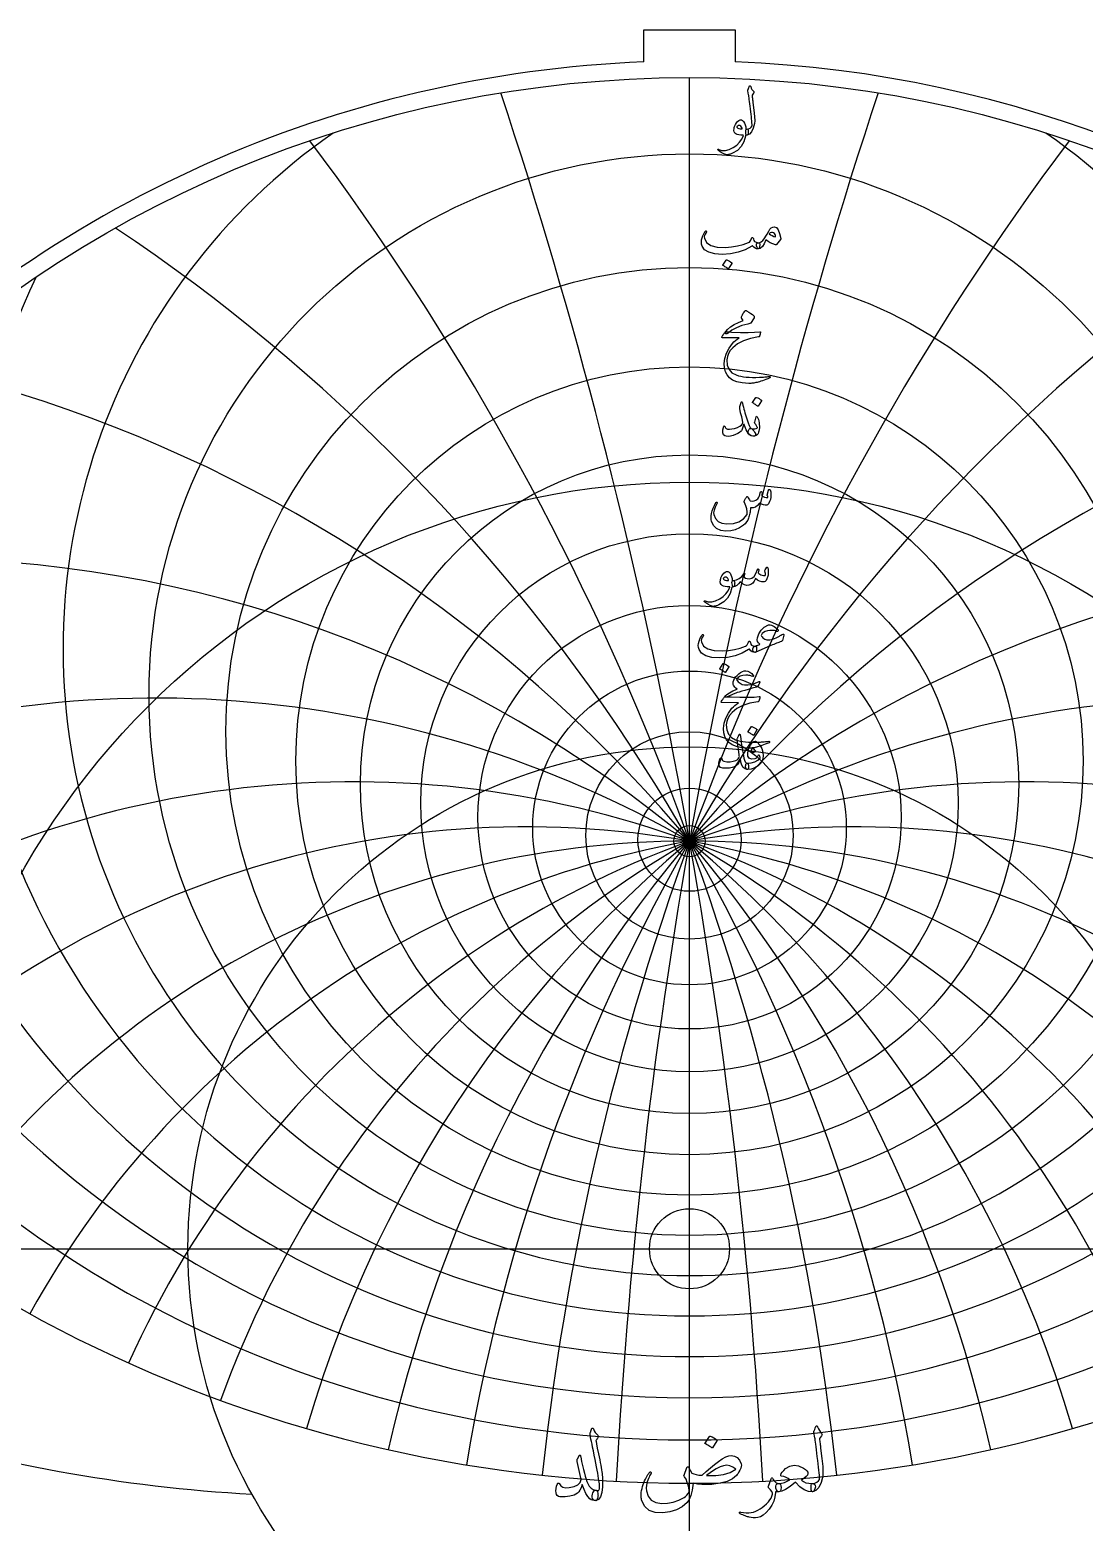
# Model space of a CAD drawing. Header units: millimetres. Extents: x -59 to 59, y -59 to 61.
# Drawn here: x -33 to 19.7, y -13.7 to 60.9 of the extents above; entities that cross this region are included whole.
import ezdxf

# ---------------------------------------------------------------- set-up
doc = ezdxf.new("R2010")
doc.units = ezdxf.units.MM
for name, color, linetype in [('CUT_INNER', 6, 'Continuous'), ('CUT_OUTER', 1, 'Continuous'), ('ENGRAVE', 7, 'Continuous'), ('ENGRAVE_FINE', 8, 'Continuous'), ('TEXT', 5, 'Continuous')]:
    doc.layers.add(name, color=color, linetype=linetype)

msp = doc.modelspace()

# ---------------------------------------------------------------- linework, layer by layer
at = {"layer": 'CUT_INNER'}
msp.add_circle((0, 0), 2, dxfattribs=at)
at = {"layer": 'CUT_OUTER'}
for points in [[(-2.275, 60.885), (2.275, 60.885), (2.275, 59.2812)], [(-2.275, 59.2812), (-2.275, 60.885)]]:
    msp.add_lwpolyline(points, dxfattribs=at)
for centre, radius, start, end in [((-0.0002, -0.0001), 59.3249, 136.054439, 87.802065), ((-0.0008, 0.0012), 59.3236, 92.196957, 136.054956)]:
    msp.add_arc(centre, radius, start, end, dxfattribs=at)
at = {"layer": 'ENGRAVE'}
for points in [[(0, -58.5), (0, 58.5)], [(-58.5, 0), (58.5, 0)]]:
    msp.add_lwpolyline(points, dxfattribs=at)
for centre, radius in [((0, 0), 58.5), ((0, 27.6786), 27.0102), ((0, 25.8456), 23.1678), ((0, 24.3767), 19.6749), ((0, 23.2031), 16.4509), ((0, 0), 38.2935), ((0, 22.275), 13.4343), ((0, 21.5563), 10.5758), ((0, 21.0209), 7.8354), ((0, 20.6504), 5.1789), ((0, 0), 25.0665), ((0, 20.4328), 2.5763), ((0, 20.361), 0.78)]:
    msp.add_circle(centre, radius, dxfattribs=at)
for centre, radius, start, end in [((0, 29.9726), 31.3098, 124.671424, 55.328576), ((0, 32.8665), 36.2168, 154.353295, 25.646705), ((0, 36.5657), 41.9475, 173.907201, 6.092799), ((0, 41.3851), 48.8286, 189.610215, 350.389785), ((0, 47.8314), 57.3791, 203.149886, 336.850114), ((0, -25.8293), 46.1903, 34, 146), ((0, -25.8293), 46.1903, 34, 146), ((0, 56.7724), 68.4799, 215.274728, 324.725272), ((-17.5521, 65.5053), 77.8808, 238.283556, 266.824679)]:
    msp.add_arc(centre, radius, start, end, dxfattribs=at)
at = {"layer": 'ENGRAVE_FINE'}
for centre, radius, start, end in [((-261.9581, -25.8293), 265.9992, 3.064361, 18.309788), ((-261.9581, -25.8293), 265.9992, 3.064361, 18.309788), ((261.9581, -25.8293), 265.9992, 161.690212, 176.935639), ((261.9581, -25.8293), 265.9992, 161.690212, 176.935639), ((-126.9068, -25.8293), 135.0514, 6.171493, 36.94293), ((-126.9068, -25.8293), 135.0514, 6.171493, 36.94293), ((126.9068, -25.8293), 135.0514, 143.05707, 173.828507), ((126.9068, -25.8293), 135.0514, 143.05707, 173.828507), ((-80.0039, -25.8293), 92.3806, 9.366458, 56.253005), ((-80.0039, -25.8293), 92.3806, 9.366458, 56.253005), ((80.0039, -25.8293), 92.3806, 123.746995, 170.633542), ((80.0039, -25.8293), 92.3806, 123.746995, 170.633542), ((-55.0474, -25.8293), 71.8593, 12.699146, 76.647274), ((-55.0474, -25.8293), 71.8593, 12.699146, 76.647274), ((55.0474, -25.8293), 71.8593, 103.352726, 167.300854), ((55.0474, -25.8293), 71.8593, 103.352726, 167.300854), ((-38.7582, -25.8293), 60.2971, 16.227346, 98.578162), ((-38.7582, -25.8293), 60.2971, 16.227346, 98.578162), ((38.7582, -25.8293), 60.2971, 81.421838, 163.772654), ((38.7582, -25.8293), 60.2971, 81.421838, 163.772654), ((-26.668, -25.8293), 53.3359, 20.02075, 122.41857), ((-26.668, -25.8293), 53.3359, 20.02075, 122.41857), ((26.668, -25.8293), 53.3359, 57.58143, 159.97925), ((26.668, -25.8293), 53.3359, 57.58143, 159.97925), ((-16.8119, -25.8293), 49.1547, 24.166419, 132.825078), ((-16.8119, -25.8293), 49.1547, 24.166419, 132.825078), ((16.8119, -25.8293), 49.1547, 47.174922, 155.833581), ((16.8119, -25.8293), 49.1547, 47.174922, 155.833581), ((-8.1446, -25.8293), 46.9028, 28.776578, 139.961007), ((-8.1446, -25.8293), 46.9028, 28.776578, 139.961007), ((8.1446, -25.8293), 46.9028, 40.038993, 151.223422), ((8.1446, -25.8293), 46.9028, 40.038993, 151.223422), ((0, 126.8976), 145.5746, 246.464598, 293.535402)]:
    msp.add_arc(centre, radius, start, end, dxfattribs=at)
at = {"layer": 'TEXT'}
for points in [[(2.9234, 57.9016), (2.9468, 57.9581), (2.9649, 58.0028), (2.9779, 58.0359), (2.9857, 58.0573), (2.9918, 58.071), (2.9995, 58.0807), (3.0091, 58.0865), (3.0203, 58.0885), (3.0331, 58.0863), (3.0437, 58.0798), (3.0521, 58.069), (3.0584, 58.0539), (3.0871, 57.9797), (3.1215, 57.9129), (3.1615, 57.8534), (3.2071, 57.8013), (3.2199, 57.7847), (3.2236, 57.7659), (3.2181, 57.7449), (3.2037, 57.7217), (3.1275, 57.6145), (3.1327, 57.5665), (3.1379, 57.5194), (3.1431, 57.4731), (3.1483, 57.4277), (3.1535, 57.3831), (3.1587, 57.3394), (3.1639, 57.2966), (3.1691, 57.2547), (3.2169, 56.8663), (3.246, 56.5627), (3.2566, 56.3439), (3.2486, 56.2099), (3.1833, 55.9666), (3.0981, 55.7869), (2.9931, 55.6708), (2.8681, 55.6183), (2.8646, 55.6183), (2.8612, 55.6183), (2.8577, 55.6183), (2.8542, 55.6183), (2.8337, 55.6377), (2.8205, 55.6823), (2.8147, 55.7519), (2.8162, 55.8466), (2.8194, 55.8816), (2.8292, 55.9071), (2.8454, 55.9231), (2.8681, 55.9296), (2.9559, 55.9471), (3.0289, 55.9789), (3.0873, 56.025), (3.131, 56.0853), (3.1281, 56.1578), (3.1228, 56.2401), (3.1151, 56.3325), (3.1051, 56.4347), (3.0928, 56.5465), (3.0787, 56.6674), (3.0626, 56.7974), (3.0445, 56.9364), (3.0279, 57.0731), (3.0125, 57.1959), (2.9985, 57.3049), (2.9857, 57.4), (2.9747, 57.4813), (2.9658, 57.5488), (2.9591, 57.6024), (2.9546, 57.6422), (2.92, 57.8394), (2.9189, 57.8588), (2.9191, 57.8757), (2.9206, 57.89), (2.9234, 57.9016)], [(2.7989, 55.5802), (2.7178, 55.2954), (2.5818, 55.0569), (2.3909, 54.8647), (2.145, 54.7187), (2.1106, 54.7039), (2.0767, 54.6906), (2.0432, 54.6788), (2.0101, 54.6686), (1.9776, 54.66), (1.9461, 54.6534), (1.9154, 54.6488), (1.8855, 54.6461), (1.8111, 54.6567), (1.7125, 54.6954), (1.5897, 54.7622), (1.4427, 54.8571), (1.4269, 54.8708), (1.4176, 54.8839), (1.4148, 54.8967), (1.4185, 54.909), (1.4267, 54.9185), (1.4375, 54.9229), (1.4509, 54.922), (1.4669, 54.9159), (1.6198, 54.8664), (1.7912, 54.8666), (1.9813, 54.9166), (2.19, 55.0163), (2.3604, 55.132), (2.5013, 55.268), (2.6129, 55.4243), (2.6951, 55.601), (2.6944, 55.6072), (2.6925, 55.6122), (2.6893, 55.6159), (2.6847, 55.6183), (2.5656, 55.6252), (2.4642, 55.639), (2.3805, 55.6598), (2.3145, 55.6875), (2.2635, 55.7303), (2.2315, 55.7895), (2.2185, 55.8652), (2.2246, 55.9573), (2.2265, 55.9695), (2.2289, 55.982), (2.2317, 55.9946), (2.235, 56.0075), (2.2386, 56.0208), (2.2427, 56.0347), (2.2473, 56.0493), (2.2522, 56.0646), (2.2929, 56.1634), (2.3422, 56.2453), (2.4002, 56.3104), (2.4667, 56.3586), (2.5349, 56.385), (2.5974, 56.3846), (2.6542, 56.3573), (2.7055, 56.3033), (2.7502, 56.228), (2.7842, 56.1407), (2.8073, 56.0412), (2.8196, 55.9296), (2.8264, 55.9297), (2.833, 55.9301), (2.8394, 55.9306), (2.8456, 55.9314), (2.8517, 55.9321), (2.8581, 55.9327), (2.8647, 55.933), (2.8715, 55.9331), (2.8949, 55.9281), (2.913, 55.9132), (2.926, 55.8883), (2.9338, 55.8535), (2.937, 55.8152), (2.9364, 55.7765), (2.9319, 55.7374), (2.9234, 55.6978), (2.9124, 55.663), (2.9001, 55.6382), (2.8865, 55.6232), (2.8715, 55.6183), (2.8058, 55.6183), (2.8054, 55.612), (2.8041, 55.6036), (2.8019, 55.593), (2.7989, 55.5802)], [(2.6328, 55.9677), (2.5965, 56.031), (2.5567, 56.0758), (2.5135, 56.102), (2.4667, 56.1095), (2.4389, 56.1022), (2.414, 56.0905), (2.3922, 56.0745), (2.3733, 56.0542), (2.3673, 56.0434), (2.3664, 56.0317), (2.3707, 56.0191), (2.3803, 56.0057), (2.4159, 55.9744), (2.4676, 55.953), (2.5353, 55.9415), (2.619, 55.94), (2.6276, 55.9417), (2.6328, 55.9469), (2.6345, 55.9556), (2.6328, 55.9677)], [(0.7888, 50.8217), (0.8011, 50.8351), (0.8139, 50.8407), (0.8271, 50.8385), (0.8407, 50.8286), (0.8511, 50.8156), (0.8545, 50.8009), (0.8511, 50.7845), (0.8407, 50.7663), (0.7879, 50.6846), (0.7542, 50.6089), (0.7395, 50.5393), (0.7438, 50.4757), (0.8522, 50.2668), (1.063, 50.1211), (1.3763, 50.0385), (1.7921, 50.019), (2.1007, 50.0417), (2.3967, 50.0891), (2.6802, 50.1611), (2.9511, 50.2578), (2.9989, 50.2861), (3.0385, 50.3295), (3.0698, 50.3881), (3.093, 50.4619), (3.1007, 50.4828), (3.1137, 50.4973), (3.1319, 50.5053), (3.1552, 50.5068), (3.1719, 50.4997), (3.1838, 50.4852), (3.1909, 50.4634), (3.1933, 50.4342), (3.2095, 50.362), (3.2547, 50.3079), (3.3289, 50.272), (3.432, 50.2543), (3.4692, 50.2461), (3.4943, 50.2249), (3.5072, 50.1907), (3.5081, 50.1436), (3.4956, 50.0558), (3.4787, 49.9931), (3.4575, 49.9555), (3.432, 49.9429), (3.3561, 49.9529), (3.2841, 49.9827), (3.216, 50.0324), (3.1518, 50.1021), (3.1464, 50.1049), (3.1371, 50.1029), (3.1239, 50.0962), (3.1068, 50.0848), (2.7842, 49.9031), (2.4322, 49.7734), (2.0507, 49.6956), (1.6399, 49.6696), (1.2602, 49.6956), (0.9652, 49.7734), (0.7551, 49.9031), (0.6297, 50.0848), (0.6011, 50.1862), (0.5916, 50.2898), (0.6011, 50.3955), (0.6297, 50.5034), (0.6682, 50.6037), (0.7075, 50.6902), (0.7477, 50.7629), (0.7888, 50.8217)], [(4.2346, 51.0431), (4.343, 51.0046), (4.4327, 50.8961), (4.5039, 50.7175), (4.5564, 50.4688), (4.5583, 50.4508), (4.5573, 50.4351), (4.5532, 50.4214), (4.546, 50.41), (4.3557, 50.1713), (4.3425, 50.1568), (4.3272, 50.1479), (4.3097, 50.1447), (4.29, 50.147), (4.1607, 50.1912), (4.0392, 50.2474), (3.9254, 50.3157), (3.8195, 50.3961), (3.7341, 50.1979), (3.6404, 50.0562), (3.5386, 49.9712), (3.4285, 49.9429), (3.4162, 49.9475), (3.4035, 49.9611), (3.3903, 49.9838), (3.3766, 50.0156), (3.3557, 50.0943), (3.3481, 50.1574), (3.3539, 50.205), (3.3732, 50.237), (3.3844, 50.2446), (3.3974, 50.25), (3.4121, 50.2532), (3.4285, 50.2543), (3.5072, 50.2677), (3.5842, 50.3045), (3.6595, 50.3646), (3.733, 50.448), (3.7652, 50.4965), (3.8134, 50.576), (3.8776, 50.6868), (3.9579, 50.8286), (4.0206, 50.9224), (4.0876, 50.9895), (4.159, 51.0297), (4.2346, 51.0431)], [(3.9855, 50.704), (4.0504, 50.65), (4.1239, 50.6054), (4.2061, 50.5704), (4.2969, 50.5449), (4.2919, 50.613), (4.2736, 50.6686), (4.2418, 50.7116), (4.1966, 50.7421), (4.1445, 50.7579), (4.0919, 50.7568), (4.039, 50.7389), (3.9855, 50.704)], [(1.8371, 49.3859), (1.8414, 49.3902), (1.8475, 49.3928), (1.8553, 49.3937), (1.8648, 49.3928), (1.932, 49.3656), (1.9954, 49.3323), (2.0548, 49.2929), (2.1104, 49.2475), (2.1158, 49.2406), (2.1182, 49.2337), (2.1175, 49.2268), (2.1139, 49.2198), (1.9513, 48.9569), (1.9452, 48.9506), (1.9374, 48.9491), (1.9279, 48.9524), (1.9167, 48.9604), (1.9069, 48.9673), (1.8916, 48.9777), (1.8706, 48.9915), (1.844, 49.0088), (1.8114, 49.0296), (1.7722, 49.0538), (1.7266, 49.0815), (1.6745, 49.1126), (1.6676, 49.1178), (1.6641, 49.123), (1.6641, 49.1282), (1.6676, 49.1334)], [(2.92, 46.1885), (2.6177, 46.1096), (2.3509, 46.0078), (2.1195, 45.883), (1.9236, 45.7353), (1.8935, 45.7126), (1.8656, 45.6999), (1.8399, 45.697), (1.8163, 45.7042), (1.7889, 45.7368), (1.793, 45.7829), (1.8287, 45.8424), (1.8959, 45.9152), (2.0548, 46.0471), (2.2375, 46.166), (2.444, 46.272), (2.6743, 46.365), (2.6086, 46.4619), (2.5963, 46.4861), (2.5904, 46.5103), (2.5911, 46.5345), (2.5982, 46.5587), (2.6447, 46.6511), (2.6873, 46.7274), (2.726, 46.7877), (2.7608, 46.832), (2.7831, 46.853), (2.8049, 46.864), (2.8263, 46.8651), (2.8473, 46.8563), (2.9691, 46.7875), (3.0713, 46.7231), (3.1541, 46.6629), (3.2175, 46.6072), (3.2298, 46.5892), (3.2357, 46.5665), (3.235, 46.539), (3.2279, 46.5068), (3.2056, 46.4564), (3.1699, 46.3953), (3.1208, 46.3232), (3.0584, 46.2404), (3.0419, 46.2281), (3.0134, 46.2153), (2.9727, 46.2022), (2.92, 46.1885)], [(2.1035, 45.7872), (2.5474, 45.7716), (2.9312, 45.7699), (3.2549, 45.782), (3.5185, 45.808), (3.5266, 45.8089), (3.5336, 45.8084), (3.5396, 45.8064), (3.5444, 45.8028), (3.548, 45.7979), (3.5501, 45.792), (3.5506, 45.7849), (3.5496, 45.7768), (3.5428, 45.7453), (3.5362, 45.7163), (3.5298, 45.6899), (3.5237, 45.6661), (3.5177, 45.6449), (3.512, 45.6263), (3.5065, 45.6103), (3.5012, 45.5969), (3.4899, 45.5755), (3.477, 45.5597), (3.4623, 45.5496), (3.4458, 45.545), (3.0462, 45.4726), (2.6985, 45.3591), (2.4027, 45.2045), (2.1588, 45.0088), (2.0356, 44.868), (1.9461, 44.719), (1.8903, 44.5618), (1.8682, 44.3964), (1.8894, 44.1367), (1.9737, 43.925), (2.1212, 43.7614), (2.3318, 43.6457), (2.441, 43.6106), (2.561, 43.5817), (2.6918, 43.5588), (2.8335, 43.5419), (2.9857, 43.5309), (3.1483, 43.5255), (3.3213, 43.5257), (3.5047, 43.5315), (3.5698, 43.5352), (3.634, 43.5393), (3.697, 43.5438), (3.7589, 43.5488), (3.8194, 43.5542), (3.8779, 43.56), (3.9344, 43.5663), (3.989, 43.573), (4.0057, 43.5739), (4.0176, 43.5696), (4.0247, 43.56), (4.0271, 43.5453), (4.0258, 43.5283), (4.0219, 43.5151), (4.0154, 43.5058), (4.0063, 43.5004), (3.9086, 43.4591), (3.816, 43.4217), (3.7287, 43.3881), (3.6465, 43.3585), (3.5697, 43.3326), (3.4986, 43.3101), (3.4331, 43.2911), (3.3732, 43.2755), (3.3169, 43.264), (3.262, 43.2539), (3.2087, 43.245), (3.157, 43.2374), (3.1065, 43.2316), (3.0571, 43.2279), (3.0087, 43.2264), (2.9615, 43.2271), (2.6389, 43.2521), (2.3699, 43.3066), (2.1545, 43.3905), (1.9928, 43.5038), (1.8741, 43.6455), (1.7912, 43.8109), (1.7443, 44.0001), (1.7333, 44.2131), (1.7672, 44.4773), (1.8483, 44.7337), (1.9766, 44.9824), (2.1519, 45.2233), (2.2205, 45.2962), (2.2981, 45.366), (2.3848, 45.4328), (2.4806, 45.4966), (1.6433, 45.5035), (1.6232, 45.5122), (1.6148, 45.5277), (1.618, 45.5502), (1.633, 45.5796), (1.6611, 45.6224), (1.6866, 45.6609), (1.7095, 45.6951), (1.7298, 45.7249), (1.7476, 45.7502), (1.7627, 45.7708), (1.7752, 45.7866), (1.7852, 45.7976), (1.8077, 45.7995), (1.8682, 45.7985), (1.9668, 45.7944), (2.1035, 45.7872)], [(3.3196, 42.521), (3.3239, 42.5253), (3.3299, 42.5279), (3.3377, 42.5288), (3.3472, 42.5279), (3.4145, 42.5007), (3.4778, 42.4674), (3.5373, 42.428), (3.5929, 42.3826), (3.5983, 42.3757), (3.6007, 42.3688), (3.6, 42.3618), (3.5963, 42.3549), (3.4337, 42.092), (3.4277, 42.0857), (3.4199, 42.0842), (3.4104, 42.0874), (3.3991, 42.0954), (3.3894, 42.1024), (3.3741, 42.1127), (3.3531, 42.1266), (3.3265, 42.1439), (3.2938, 42.1646), (3.2547, 42.1889), (3.2091, 42.2165), (3.157, 42.2477), (3.15, 42.2529), (3.1466, 42.258), (3.1466, 42.2632), (3.15, 42.2684)], [(2.6518, 42.2234), (2.6717, 42.1327), (2.6934, 42.0405), (2.7167, 41.9468), (2.7418, 41.8515), (2.7686, 41.7543), (2.7971, 41.6548), (2.8274, 41.5528), (2.8594, 41.4485), (2.9241, 41.2608), (2.9831, 41.1198), (3.0365, 41.0255), (3.0843, 40.978), (3.126, 40.9496), (3.1682, 40.9096), (3.2108, 40.858), (3.2538, 40.7946), (3.2945, 40.7161), (3.3057, 40.6571), (3.2876, 40.6175), (3.24, 40.5974), (3.0862, 40.613), (2.9502, 40.715), (2.832, 40.9036), (2.7314, 41.1786), (2.7293, 41.1832), (2.7262, 41.1864), (2.7223, 41.1884), (2.7176, 41.189), (2.7141, 41.1884), (2.7107, 41.1864), (2.7072, 41.1832), (2.7037, 41.1786), (2.694, 41.1341), (2.6821, 41.0869), (2.6681, 41.0372), (2.6518, 40.9849), (2.6341, 40.9354), (2.6155, 40.8941), (2.5961, 40.861), (2.5757, 40.8361), (2.5026, 40.7723), (2.4114, 40.7159), (2.302, 40.6668), (2.1744, 40.6251), (2.0447, 40.5942), (1.9322, 40.581), (1.8371, 40.5855), (1.7592, 40.6078), (1.6926, 40.6636), (1.6624, 40.7617), (1.6684, 40.9023), (1.7108, 41.0852), (1.7149, 41.0913), (1.7203, 41.0956), (1.727, 41.0982), (1.735, 41.0991), (1.7445, 41.098), (1.7523, 41.0947), (1.7584, 41.0893), (1.7627, 41.0818), (1.7791, 41.0435), (1.7973, 41.0117), (1.8172, 40.9864), (1.8388, 40.9676), (1.9063, 40.9425), (1.998, 40.9364), (2.1139, 40.9494), (2.254, 40.9814), (2.4034, 41.0294), (2.5195, 41.0835), (2.6023, 41.1436), (2.6518, 41.2098), (2.6601, 41.2768), (2.6467, 41.3914), (2.6116, 41.5536), (2.555, 41.7633), (2.5277, 41.8738), (2.5117, 41.9631), (2.507, 42.0312), (2.5135, 42.0781), (2.5792, 42.265), (2.5863, 42.2846), (2.5939, 42.2987), (2.6019, 42.3071), (2.6103, 42.3099), (2.6207, 42.3045), (2.6311, 42.2883), (2.6415, 42.2613), (2.6518, 42.2234)], [(3.3507, 41.106), (3.3304, 41.1399), (3.3109, 41.1691), (3.2923, 41.1935), (3.2746, 41.2132), (3.2618, 41.2301), (3.2547, 41.2495), (3.2532, 41.2716), (3.2573, 41.2963), (3.3299, 41.5592), (3.3401, 41.5821), (3.3533, 41.5886), (3.3695, 41.5786), (3.3888, 41.5523), (3.4177, 41.4963), (3.4424, 41.4286), (3.4627, 41.3492), (3.4787, 41.2582), (3.488, 41.1708), (3.4917, 41.0852), (3.4897, 41.0013), (3.4822, 40.9191), (3.4698, 40.8476), (3.4536, 40.7851), (3.4335, 40.7317), (3.4095, 40.6874), (3.3799, 40.6545), (3.3395, 40.6285), (3.2882, 40.6095), (3.2261, 40.5974), (3.1626, 40.595), (3.1033, 40.6052), (3.0484, 40.6279), (2.9978, 40.6631), (2.9587, 40.7079), (2.9381, 40.7591), (2.9362, 40.8169), (2.9528, 40.8811), (2.9794, 40.9336), (3.0108, 40.9667), (3.0469, 40.9803), (3.0878, 40.9745), (3.182, 40.9518), (3.2642, 40.9494), (3.3343, 40.9674), (3.3922, 41.0056), (3.3935, 41.0158), (3.387, 41.0359), (3.3728, 41.066), (3.3507, 41.106)], [(3.9475, 37.8946), (3.9535, 37.9097), (3.9613, 37.9206), (3.9708, 37.927), (3.9821, 37.9292), (3.9966, 37.9275), (4.0089, 37.9223), (4.0191, 37.9136), (4.0271, 37.9015), (4.0467, 37.8583), (4.0608, 37.8047), (4.0692, 37.7407), (4.072, 37.6663), (4.0645, 37.5448), (4.0418, 37.4293), (4.0039, 37.3199), (3.951, 37.2165), (3.9328, 37.1916), (3.9129, 37.1724), (3.8913, 37.1588), (3.8679, 37.1508), (3.7834, 37.1454), (3.6923, 37.1603), (3.5948, 37.1955), (3.4908, 37.2511), (3.4032, 37.1311), (3.2997, 37.0513), (3.1801, 37.0117), (3.0445, 37.0124), (3.0401, 36.9394), (3.0337, 36.8692), (3.0254, 36.8019), (3.0151, 36.7373), (3.0029, 36.6752), (2.9887, 36.615), (2.9726, 36.5567), (2.9546, 36.5004), (2.9126, 36.3987), (2.856, 36.3049), (2.7846, 36.2188), (2.6985, 36.1406), (2.4972, 36.0065), (2.2843, 35.9122), (2.0596, 35.8577), (1.8232, 35.843), (1.5571, 35.8791), (1.3467, 35.9736), (1.1921, 36.1265), (1.0933, 36.3378), (1.0799, 36.4139), (1.0777, 36.5038), (1.0868, 36.6076), (1.1071, 36.7252), (1.1397, 36.8541), (1.1858, 36.9882), (1.2453, 37.1274), (1.3181, 37.2719), (1.324, 37.281), (1.3311, 37.2874), (1.3395, 37.2913), (1.3493, 37.2926), (1.359, 37.2918), (1.3674, 37.2892), (1.3746, 37.2848), (1.3804, 37.2788), (1.3843, 37.2699), (1.3856, 37.2606), (1.3843, 37.2509), (1.3804, 37.2407), (1.2879, 37.0485), (1.2282, 36.8904), (1.2014, 36.7665), (1.2074, 36.6768), (1.2948, 36.479), (1.4323, 36.3352), (1.62, 36.2454), (1.8578, 36.2097), (2.1904, 36.2309), (2.4719, 36.3153), (2.7024, 36.4627), (2.8819, 36.6733), (2.8813, 36.8122), (2.8586, 36.9588), (2.8138, 37.1132), (2.747, 37.2753), (2.7386, 37.2918), (2.734, 37.3065), (2.7334, 37.3194), (2.7366, 37.3307), (2.7552, 37.3693), (2.7729, 37.4055), (2.7898, 37.4393), (2.8058, 37.4708), (2.8209, 37.4995), (2.8352, 37.5249), (2.8486, 37.547), (2.8612, 37.5659), (2.8683, 37.5739), (2.8759, 37.5772), (2.8839, 37.5757), (2.8923, 37.5694), (2.8966, 37.5646), (2.9027, 37.5573), (2.9105, 37.5473), (2.92, 37.5348), (2.9308, 37.5197), (2.9425, 37.5019), (2.955, 37.4816), (2.9684, 37.4587), (2.9956, 37.4146), (3.0186, 37.3826), (3.0372, 37.3627), (3.0514, 37.3549), (3.1414, 37.3473), (3.2313, 37.3627), (3.3213, 37.401), (3.4112, 37.4622), (3.4439, 37.5028), (3.4761, 37.5694), (3.5079, 37.6619), (3.5393, 37.7804), (3.5423, 37.7917), (3.5479, 37.8012), (3.5561, 37.809), (3.5669, 37.815), (3.5771, 37.8189), (3.5868, 37.8202), (3.5961, 37.8189), (3.605, 37.815), (3.6182, 37.7934), (3.6231, 37.7528), (3.6199, 37.6931), (3.6084, 37.6144), (3.6783, 37.5716), (3.7529, 37.5435), (3.8322, 37.53), (3.9164, 37.5313), (3.9153, 37.5566), (3.912, 37.5772), (3.9066, 37.593), (3.8991, 37.604), (3.8904, 37.6144), (3.8852, 37.6248), (3.8835, 37.6351), (3.8852, 37.6455)], [(2.1191, 33.0235), (2.038, 32.7387), (1.902, 32.5002), (1.711, 32.308), (1.4652, 32.162), (1.4308, 32.1472), (1.3968, 32.1339), (1.3633, 32.1221), (1.3302, 32.1119), (1.2978, 32.1033), (1.2662, 32.0967), (1.2355, 32.0921), (1.2057, 32.0894), (1.1313, 32.1), (1.0327, 32.1387), (0.9099, 32.2055), (0.7629, 32.3004), (0.7471, 32.314), (0.7378, 32.3272), (0.735, 32.34), (0.7386, 32.3523), (0.7469, 32.3618), (0.7577, 32.3662), (0.7711, 32.3653), (0.7871, 32.3592), (0.94, 32.3097), (1.1114, 32.3099), (1.3015, 32.3599), (1.5101, 32.4596), (1.6805, 32.5752), (1.8215, 32.7113), (1.9331, 32.8676), (2.0153, 33.0442), (2.0146, 33.0505), (2.0127, 33.0555), (2.0094, 33.0592), (2.0049, 33.0615), (1.8857, 33.0685), (1.7843, 33.0823), (1.7006, 33.1031), (1.6347, 33.1307), (1.5837, 33.1736), (1.5517, 33.2328), (1.5387, 33.3085), (1.5447, 33.4006), (1.5467, 33.4128), (1.5491, 33.4252), (1.5519, 33.4379), (1.5551, 33.4508), (1.5588, 33.4641), (1.5629, 33.478), (1.5675, 33.4926), (1.5724, 33.5078), (1.6131, 33.6067), (1.6624, 33.6886), (1.7203, 33.7537), (1.7869, 33.8019), (1.855, 33.8283), (1.9175, 33.8279), (1.9744, 33.8006), (2.0256, 33.7466), (2.0704, 33.6713), (2.1043, 33.584), (2.1275, 33.4845), (2.1398, 33.3729), (2.1466, 33.373), (2.1532, 33.3733), (2.1596, 33.3739), (2.1658, 33.3746), (2.1719, 33.3754), (2.1783, 33.3759), (2.1849, 33.3763), (2.1917, 33.3764), (2.2151, 33.3714), (2.2332, 33.3565), (2.2462, 33.3316), (2.254, 33.2968), (2.2572, 33.2585), (2.2566, 33.2198), (2.252, 33.1807), (2.2436, 33.1411), (2.2326, 33.1063), (2.2202, 33.0814), (2.2066, 33.0665), (2.1917, 33.0615), (2.126, 33.0615), (2.1255, 33.0553), (2.1242, 33.0468), (2.1221, 33.0362), (2.1191, 33.0235)], [(1.953, 33.411), (1.9167, 33.4743), (1.8769, 33.5191), (1.8336, 33.5453), (1.7869, 33.5528), (1.759, 33.5455), (1.7342, 33.5338), (1.7123, 33.5178), (1.6935, 33.4975), (1.6875, 33.4867), (1.6866, 33.475), (1.6909, 33.4624), (1.7004, 33.449), (1.7361, 33.4177), (1.7878, 33.3963), (1.8555, 33.3848), (1.9391, 33.3833), (1.9478, 33.385), (1.953, 33.3902), (1.9547, 33.3989), (1.953, 33.411)], [(3.8662, 34.0476), (3.8738, 34.0527), (3.8826, 34.051), (3.8928, 34.0424), (3.9042, 34.0268), (3.9166, 34.0004), (3.9259, 33.9628), (3.9321, 33.9139), (3.9354, 33.8538), (3.9365, 33.7855), (3.9328, 33.7189), (3.9244, 33.654), (3.9112, 33.5909), (3.8727, 33.4681), (3.8299, 33.3798), (3.7827, 33.3262), (3.7313, 33.3072), (3.6095, 33.3143), (3.4969, 33.3461), (3.3933, 33.4025), (3.2988, 33.4836), (3.2339, 33.3558), (3.157, 33.2562), (3.0679, 33.1846), (2.9667, 33.1411), (2.8605, 33.1316), (2.753, 33.1584), (2.6443, 33.2216), (2.5342, 33.321), (2.4451, 33.2075), (2.3578, 33.1264), (2.2721, 33.0778), (2.1882, 33.0615), (2.1714, 33.0711), (2.1554, 33.0996), (2.1402, 33.1472), (2.126, 33.2138), (2.1208, 33.2795), (2.1294, 33.3279), (2.1519, 33.3591), (2.1882, 33.3729), (2.3478, 33.409), (2.4875, 33.4793), (2.6073, 33.5837), (2.7072, 33.7223), (2.7126, 33.7299), (2.7184, 33.7353), (2.7247, 33.7386), (2.7314, 33.7396), (2.7396, 33.7388), (2.747, 33.7362), (2.7535, 33.7319), (2.7591, 33.7258), (2.7623, 33.7072), (2.7548, 33.6756), (2.7364, 33.6311), (2.7072, 33.5736), (2.7455, 33.5293), (2.8049, 33.4966), (2.8856, 33.4756), (2.9874, 33.4663), (3.1144, 33.4929), (3.2253, 33.5796), (3.3202, 33.7265), (3.3991, 33.9334), (3.403, 33.944), (3.4078, 33.9515), (3.4134, 33.9561), (3.4199, 33.9576), (3.4296, 33.9567), (3.4381, 33.9541), (3.4452, 33.9498), (3.451, 33.9438), (3.4554, 33.9351), (3.4579, 33.9265), (3.4588, 33.9178), (3.4579, 33.9092), (3.4234, 33.7639), (3.4638, 33.728), (3.5124, 33.6964), (3.5693, 33.6692), (3.6344, 33.6462), (3.6977, 33.6313), (3.746, 33.6281), (3.779, 33.6365), (3.797, 33.6566), (3.8028, 33.6873), (3.7996, 33.731), (3.7873, 33.7876), (3.7659, 33.8573), (3.7695, 33.8769), (3.7875, 33.9152), (3.8197, 33.9721), (3.8662, 34.0476)], [(0.6366, 30.6645), (0.6489, 30.6779), (0.6617, 30.6835), (0.6749, 30.6813), (0.6885, 30.6714), (0.6989, 30.6584), (0.7023, 30.6437), (0.6989, 30.6273), (0.6885, 30.6091), (0.6357, 30.5274), (0.602, 30.4517), (0.5873, 30.3821), (0.5916, 30.3185), (0.6999, 30.1096), (0.9108, 29.9639), (1.2241, 29.8813), (1.6399, 29.8618), (1.9484, 29.8845), (2.2445, 29.9319), (2.5279, 30.0039), (2.7989, 30.1005), (2.8467, 30.1289), (2.8862, 30.1723), (2.9176, 30.2309), (2.9407, 30.3047), (2.9485, 30.3256), (2.9615, 30.3401), (2.9796, 30.3481), (3.003, 30.3496), (3.0196, 30.3425), (3.0315, 30.328), (3.0387, 30.3062), (3.0411, 30.277), (3.0573, 30.2048), (3.1025, 30.1507), (3.1766, 30.1148), (3.2798, 30.0971), (3.317, 30.0889), (3.342, 30.0677), (3.355, 30.0335), (3.3559, 29.9864), (3.3433, 29.8986), (3.3265, 29.8359), (3.3053, 29.7982), (3.2798, 29.7857), (3.2039, 29.7957), (3.1319, 29.8255), (3.0638, 29.8752), (2.9995, 29.9449), (2.9941, 29.9477), (2.9848, 29.9457), (2.9716, 29.939), (2.9546, 29.9276), (2.6319, 29.7459), (2.2799, 29.6162), (1.8985, 29.5383), (1.4877, 29.5124), (1.108, 29.5383), (0.813, 29.6162), (0.6028, 29.7459), (0.4774, 29.9276), (0.4489, 30.029), (0.4394, 30.1325), (0.4489, 30.2383), (0.4774, 30.3462), (0.5159, 30.4465), (0.5553, 30.533), (0.5955, 30.6057), (0.6366, 30.6645)], [(4.7086, 30.6541), (4.6394, 30.3773), (4.6316, 30.3639), (4.6187, 30.3514), (4.6005, 30.3397), (4.5772, 30.3289), (4.5254, 30.3106), (4.4703, 30.2904), (4.4121, 30.2682), (4.3505, 30.2441), (4.2858, 30.2183), (4.2178, 30.1909), (4.1465, 30.1621), (4.072, 30.1317), (3.2763, 29.7857), (3.24, 29.7937), (3.2106, 29.8177), (3.1881, 29.8577), (3.1725, 29.9137), (3.1699, 29.9732), (3.1864, 30.0236), (3.2218, 30.0649), (3.2763, 30.0971), (3.2831, 30.1002), (3.2966, 30.1062), (3.3169, 30.1149), (3.3438, 30.1265), (3.3772, 30.1406), (3.4169, 30.1572), (3.4628, 30.1761), (3.515, 30.1974), (3.4478, 30.2664), (3.4052, 30.3419), (3.3872, 30.4238), (3.3939, 30.5122), (3.4605, 30.7226), (3.5738, 30.9006), (3.7339, 31.0461), (3.9406, 31.1592), (3.9858, 31.1698), (4.0383, 31.167), (4.0982, 31.1508), (4.1655, 31.1211), (4.2353, 31.0807), (4.2995, 31.0355), (4.3581, 30.9856), (4.4111, 30.9309), (4.426, 30.9108), (4.4327, 30.8919), (4.4312, 30.8744), (4.4215, 30.8582), (4.4068, 30.8457), (4.3903, 30.8392), (4.3722, 30.8387), (4.3523, 30.8444), (4.2487, 30.877), (4.1386, 30.8919), (4.0221, 30.8891), (3.8991, 30.8686), (3.7877, 30.8353), (3.6993, 30.7907), (3.6337, 30.735), (3.5911, 30.6679), (3.5868, 30.6381), (3.5981, 30.6039), (3.6249, 30.5654), (3.6673, 30.5226), (3.7157, 30.4837), (3.7641, 30.4534), (3.8126, 30.4318), (3.861, 30.4188), (4.0061, 30.4152), (4.1611, 30.4456), (4.3261, 30.5103), (4.501, 30.6091), (4.5199, 30.621), (4.5382, 30.6325), (4.5562, 30.6435), (4.5737, 30.6541), (4.5906, 30.664), (4.6066, 30.6731), (4.6217, 30.6813), (4.636, 30.6887), (4.6755, 30.7073), (4.7008, 30.7077), (4.7119, 30.69), (4.7086, 30.6541)], [(1.6849, 29.2287), (1.6892, 29.233), (1.6952, 29.2356), (1.703, 29.2365), (1.7125, 29.2356), (1.7798, 29.2084), (1.8431, 29.1751), (1.9026, 29.1357), (1.9582, 29.0903), (1.9636, 29.0834), (1.966, 29.0765), (1.9653, 29.0696), (1.9616, 29.0626), (1.799, 28.7997), (1.793, 28.7934), (1.7852, 28.7919), (1.7757, 28.7952), (1.7644, 28.8032), (1.7547, 28.8101), (1.7394, 28.8205), (1.7184, 28.8343), (1.6918, 28.8516), (1.6591, 28.8724), (1.62, 28.8966), (1.5744, 28.9242), (1.5223, 28.9554), (1.5153, 28.9606), (1.5119, 28.9658), (1.5119, 28.971), (1.5153, 28.9761)], [(3.5098, 28.3226), (3.5127, 28.2981), (3.4969, 28.2525), (3.4625, 28.1857), (3.4095, 28.0977), (3.3983, 28.0834), (3.3853, 28.0717), (3.3706, 28.0626), (3.3542, 28.0562), (3.1327, 27.9952), (2.9355, 27.9403), (2.7626, 27.8914), (2.6138, 27.8486), (2.4892, 27.812), (2.3889, 27.782), (2.3128, 27.7584), (2.2609, 27.7413), (1.8423, 27.5545), (1.8129, 27.5523), (1.7904, 27.5562), (1.7748, 27.5662), (1.7662, 27.5822), (1.7659, 27.588), (1.7688, 27.5952), (1.7746, 27.6036), (1.7835, 27.6133), (1.8687, 27.6933), (1.9962, 27.7777), (2.1662, 27.8663), (2.3785, 27.9593), (2.3208, 28.0086), (2.2721, 28.0562), (2.2326, 28.102), (2.2021, 28.1461), (2.1833, 28.1943), (2.1787, 28.2525), (2.1885, 28.3206), (2.2125, 28.3987), (2.2514, 28.48), (2.3059, 28.5613), (2.3759, 28.6426), (2.4616, 28.7239), (2.5548, 28.7942), (2.6441, 28.8424), (2.7295, 28.8685), (2.811, 28.8726), (2.9215, 28.8504), (3.0212, 28.8043), (3.11, 28.7345), (3.1881, 28.6408), (3.195, 28.6292), (3.1985, 28.6184), (3.1985, 28.6084), (3.195, 28.5993), (3.1874, 28.5909), (3.1786, 28.5864), (3.1684, 28.5857), (3.157, 28.5889), (3.106, 28.6052), (3.0571, 28.6192), (3.01, 28.6311), (2.9649, 28.6408), (2.922, 28.6482), (2.8815, 28.653), (2.8433, 28.6551), (2.8075, 28.6547), (2.6585, 28.6372), (2.5333, 28.595), (2.4319, 28.5282), (2.3543, 28.4367), (2.4369, 28.328), (2.529, 28.2473), (2.6307, 28.1948), (2.7418, 28.1703), (2.9072, 28.1686), (3.0852, 28.1945), (3.2757, 28.2482), (3.4787, 28.3295), (3.4871, 28.3316), (3.4951, 28.3312), (3.5027, 28.3282), (3.5098, 28.3226)], [(2.0741, 27.5649), (2.518, 27.5493), (2.9018, 27.5476), (3.2255, 27.5597), (3.4891, 27.5856), (3.4972, 27.5866), (3.5042, 27.5861), (3.5102, 27.584), (3.515, 27.5805), (3.5186, 27.5756), (3.5207, 27.5696), (3.5212, 27.5626), (3.5202, 27.5545), (3.5134, 27.5229), (3.5068, 27.494), (3.5004, 27.4676), (3.4943, 27.4438), (3.4883, 27.4226), (3.4826, 27.404), (3.4771, 27.388), (3.4718, 27.3746), (3.4605, 27.3532), (3.4476, 27.3374), (3.4329, 27.3272), (3.4164, 27.3227), (3.0168, 27.2503), (2.6691, 27.1367), (2.3733, 26.9821), (2.1294, 26.7865), (2.0062, 26.6457), (1.9167, 26.4967), (1.8609, 26.3395), (1.8388, 26.1741), (1.86, 25.9144), (1.9443, 25.7027), (2.0918, 25.539), (2.3024, 25.4233), (2.4116, 25.3883), (2.5316, 25.3593), (2.6624, 25.3364), (2.8041, 25.3196), (2.9563, 25.3085), (3.1189, 25.3031), (3.2919, 25.3033), (3.4752, 25.3092), (3.5404, 25.3128), (3.6046, 25.317), (3.6676, 25.3215), (3.7295, 25.3265), (3.79, 25.3319), (3.8485, 25.3377), (3.905, 25.344), (3.9596, 25.3507), (3.9763, 25.3516), (3.9881, 25.3472), (3.9953, 25.3377), (3.9977, 25.323), (3.9964, 25.3059), (3.9925, 25.2927), (3.986, 25.2834), (3.9769, 25.278), (3.8792, 25.2367), (3.7866, 25.1993), (3.6993, 25.1658), (3.6171, 25.1362), (3.5403, 25.1102), (3.4692, 25.0878), (3.4037, 25.0687), (3.3438, 25.0532), (3.2875, 25.0417), (3.2326, 25.0315), (3.1793, 25.0227), (3.1275, 25.0151), (3.0771, 25.0093), (3.0277, 25.0056), (2.9793, 25.0041), (2.9321, 25.0047), (2.6095, 25.0298), (2.3405, 25.0843), (2.1251, 25.1682), (1.9634, 25.2815), (1.8447, 25.4231), (1.7618, 25.5885), (1.7149, 25.7777), (1.7039, 25.9907), (1.7378, 26.255), (1.8189, 26.5114), (1.9471, 26.7601), (2.1225, 27.001), (2.1911, 27.0738), (2.2687, 27.1437), (2.3554, 27.2105), (2.4512, 27.2743), (1.6139, 27.2812), (1.5938, 27.2898), (1.5854, 27.3054), (1.5886, 27.3279), (1.6036, 27.3573), (1.6317, 27.4001), (1.6572, 27.4386), (1.6801, 27.4728), (1.7004, 27.5026), (1.7182, 27.5279), (1.7333, 27.5485), (1.7458, 27.5642), (1.7558, 27.5753), (1.7783, 27.5772), (1.8388, 27.5761), (1.9374, 27.572), (2.0741, 27.5649)], [(3.093, 26.0835), (3.0973, 26.0879), (3.1033, 26.0905), (3.1111, 26.0913), (3.1206, 26.0905), (3.1879, 26.0632), (3.2512, 26.0299), (3.3107, 25.9906), (3.3663, 25.9452), (3.3717, 25.9382), (3.3741, 25.9313), (3.3734, 25.9244), (3.3697, 25.9175), (3.2071, 25.6545), (3.2011, 25.6483), (3.1933, 25.6468), (3.1838, 25.65), (3.1725, 25.658), (3.1628, 25.6649), (3.1474, 25.6753), (3.1265, 25.6891), (3.0999, 25.7064), (3.0672, 25.7272), (3.0281, 25.7514), (2.9825, 25.7791), (2.9303, 25.8102), (2.9234, 25.8154), (2.92, 25.8206), (2.92, 25.8258), (2.9234, 25.831)], [(2.8785, 24.2499), (2.9035, 24.2378), (2.9234, 24.2188), (2.9381, 24.1928), (2.9476, 24.16), (2.9539, 24.1193), (2.9554, 24.0804), (2.9522, 24.0432), (2.9442, 24.0077), (2.9323, 23.9775), (2.9174, 23.9558), (2.8994, 23.9429), (2.8785, 23.9385), (2.7749, 23.9673), (2.689, 24.0397), (2.6209, 24.1559), (2.5705, 24.3156), (2.5641, 24.3432), (2.5584, 24.3671), (2.5537, 24.3873), (2.5498, 24.4039), (2.5468, 24.4167), (2.5446, 24.4259), (2.5433, 24.4314), (2.5429, 24.4333), (2.5377, 24.4434), (2.5325, 24.4463), (2.5273, 24.4417), (2.5221, 24.4298), (2.4633, 24.2971), (2.3976, 24.1928), (2.3249, 24.1172), (2.2453, 24.07), (2.1299, 24.0337), (1.9945, 24.0112), (1.8393, 24.0025), (1.6641, 24.0077), (1.5471, 24.0438), (1.4833, 24.1314), (1.4727, 24.2705), (1.5153, 24.461), (1.5251, 24.4839), (1.537, 24.5007), (1.551, 24.5116), (1.5672, 24.5163), (1.5832, 24.5148), (1.5966, 24.5068), (1.6075, 24.4923), (1.6157, 24.4713), (1.6332, 24.4266), (1.6546, 24.3926), (1.6799, 24.3695), (1.7091, 24.3572), (1.8728, 24.3321), (2.0282, 24.3295), (2.1755, 24.3494), (2.3145, 24.3918), (2.3749, 24.4233), (2.4244, 24.4661), (2.4631, 24.5202), (2.491, 24.5855), (2.4892, 24.6164), (2.4806, 24.6884), (2.465, 24.8015), (2.4425, 24.9557), (2.4311, 25.0382), (2.4209, 25.1127), (2.412, 25.1792), (2.4045, 25.2377), (2.398, 25.2877), (2.3924, 25.3289), (2.3876, 25.3612), (2.3837, 25.3847), (2.3805, 25.4206), (2.3811, 25.4522), (2.3857, 25.4794), (2.3941, 25.5023), (2.4075, 25.5308), (2.42, 25.5572), (2.4317, 25.5818), (2.4425, 25.6044), (2.4523, 25.625), (2.4607, 25.6437), (2.4678, 25.6605), (2.4737, 25.6753), (2.4797, 25.6872), (2.4875, 25.6952), (2.497, 25.6993), (2.5083, 25.6995), (2.5206, 25.6948), (2.5299, 25.6874), (2.5362, 25.6775), (2.5394, 25.6649), (2.5605, 25.4879), (2.5822, 25.3203), (2.6046, 25.1619), (2.6276, 25.0128), (2.6511, 24.873), (2.6748, 24.7425), (2.6987, 24.6213), (2.7228, 24.5094), (2.752, 24.405), (2.7876, 24.3269), (2.8298, 24.2752), (2.8785, 24.2499)], [(3.2763, 25.3536), (3.3001, 25.3501), (3.3265, 25.3397), (3.3555, 25.3224), (3.387, 25.2982), (3.5222, 25.1542), (3.6162, 24.992), (3.6692, 24.8117), (3.6811, 24.6132), (3.6705, 24.5098), (3.6491, 24.4177), (3.6169, 24.3368), (3.5738, 24.2672), (3.4344, 24.1234), (3.272, 24.0207), (3.0867, 23.9591), (2.8785, 23.9385), (2.8575, 23.9435), (2.8395, 23.9584), (2.8246, 23.9833), (2.8127, 24.0181), (2.8083, 24.0374), (2.8054, 24.057), (2.804, 24.0771), (2.8041, 24.0977), (2.8053, 24.118), (2.8071, 24.1375), (2.8096, 24.1561), (2.8127, 24.1738), (2.822, 24.2045), (2.8361, 24.2274), (2.8549, 24.2426), (2.8785, 24.2499), (3.0813, 24.2772), (3.2573, 24.3278), (3.4065, 24.4017), (3.5289, 24.499), (3.523, 24.5477), (3.5159, 24.5864), (3.5075, 24.6151), (3.4977, 24.6339), (3.4861, 24.6502), (3.4752, 24.6608), (3.4653, 24.6657), (3.4562, 24.6651), (3.4499, 24.6629), (3.445, 24.6599), (3.4413, 24.656), (3.4389, 24.6512), (3.4056, 24.5829), (3.3645, 24.5301), (3.3157, 24.493), (3.259, 24.4713), (3.0945, 24.4586), (2.9814, 24.5033), (2.9198, 24.6056), (2.9096, 24.7654), (2.9234, 24.8571), (2.9511, 24.9522), (2.9926, 25.0508), (3.048, 25.1529), (3.1064, 25.2407), (3.1639, 25.3034), (3.2205, 25.341), (3.2763, 25.3536)], [(3.1621, 24.9799), (3.1278, 24.9702), (3.1007, 24.9444), (3.0811, 24.9027), (3.0687, 24.845), (3.069, 24.8359), (3.0696, 24.8294), (3.0707, 24.8255), (3.0722, 24.8242), (3.107, 24.8158), (3.1423, 24.8112), (3.1779, 24.8106), (3.214, 24.8138), (3.2458, 24.8205), (3.272, 24.8303), (3.2925, 24.843), (3.3075, 24.8588), (3.2685, 24.9144), (3.2313, 24.9531), (3.1959, 24.9749), (3.1621, 24.9799)], [(6.2251, -9.0934), (6.2562, -9.0182), (6.2805, -8.9585), (6.2978, -8.9144), (6.3081, -8.8858), (6.3162, -8.8677), (6.3266, -8.8547), (6.3393, -8.8469), (6.3543, -8.8443), (6.3713, -8.8472), (6.3854, -8.8558), (6.3967, -8.8703), (6.405, -8.8904), (6.4434, -8.9893), (6.4892, -9.0784), (6.5425, -9.1577), (6.6034, -9.2272), (6.6204, -9.2494), (6.6253, -9.2745), (6.6181, -9.3024), (6.5988, -9.3333), (6.4973, -9.4763), (6.5042, -9.5403), (6.5111, -9.6031), (6.518, -9.6648), (6.525, -9.7254), (6.5319, -9.7848), (6.5388, -9.843), (6.5457, -9.9001), (6.5526, -9.956), (6.6163, -10.4738), (6.6553, -10.8786), (6.6694, -11.1704), (6.6587, -11.3491), (6.5717, -11.6735), (6.4581, -11.913), (6.3179, -12.0679), (6.1513, -12.1379), (6.1467, -12.1379), (6.1421, -12.1379), (6.1375, -12.1379), (6.1329, -12.1379), (6.1055, -12.112), (6.0879, -12.0526), (6.0801, -11.9598), (6.0821, -11.8335), (6.0864, -11.7868), (6.0994, -11.7528), (6.121, -11.7314), (6.1513, -11.7228), (6.2684, -11.6994), (6.3658, -11.657), (6.4436, -11.5956), (6.5019, -11.5152), (6.498, -11.4186), (6.4909, -11.3088), (6.4807, -11.1857), (6.4673, -11.0493), (6.451, -10.9002), (6.4321, -10.7391), (6.4106, -10.5658), (6.3866, -10.3804), (6.3644, -10.1982), (6.3439, -10.0344), (6.3252, -9.8891), (6.3081, -9.7623), (6.2934, -9.6539), (6.2816, -9.5639), (6.2727, -9.4924), (6.2666, -9.4394), (6.2205, -9.1764), (6.2191, -9.1505), (6.2193, -9.128), (6.2214, -9.109), (6.2251, -9.0934)], [(-4.9012, -9.0058), (-4.8928, -8.9836), (-4.8816, -8.9677), (-4.8675, -8.9582), (-4.8505, -8.955), (-4.8352, -8.9576), (-4.8216, -8.9654), (-4.8098, -8.9784), (-4.7997, -8.9965), (-4.7588, -9.0902), (-4.7098, -9.173), (-4.6527, -9.2448), (-4.5875, -9.3056), (-4.5662, -9.3324), (-4.5575, -9.3621), (-4.5616, -9.3947), (-4.5783, -9.4302), (-4.59, -9.4486), (-4.6019, -9.4671), (-4.6142, -9.4855), (-4.6267, -9.504), (-4.6393, -9.5224), (-4.6515, -9.5409), (-4.6635, -9.5593), (-4.6752, -9.5778), (-4.6726, -9.6225), (-4.651, -9.7473), (-4.6103, -9.9523), (-4.5506, -10.2374), (-4.5175, -10.3941), (-4.4872, -10.5413), (-4.4598, -10.679), (-4.4353, -10.8071), (-4.414, -10.9255), (-4.3961, -11.0337), (-4.3817, -11.1319), (-4.3707, -11.22), (-4.3624, -11.303), (-4.3557, -11.386), (-4.3508, -11.4691), (-4.3477, -11.5521), (-4.3462, -11.6354), (-4.3465, -11.7193), (-4.3485, -11.8038), (-4.3523, -11.8888), (-4.3843, -12.174), (-4.448, -12.3836), (-4.5434, -12.5176), (-4.6706, -12.5762), (-4.7334, -12.5779), (-4.7836, -12.56), (-4.8211, -12.5225), (-4.8459, -12.4654), (-4.8585, -12.3983), (-4.8597, -12.3305), (-4.8493, -12.2622), (-4.8274, -12.1933), (-4.798, -12.1296), (-4.7651, -12.086), (-4.7288, -12.0627), (-4.689, -12.0595), (-4.6583, -12.0617), (-4.6308, -12.0635), (-4.6064, -12.0651), (-4.5852, -12.0664), (-4.5669, -12.0669), (-4.5512, -12.0659), (-4.5381, -12.0634), (-4.5276, -12.0595), (-4.5068, -11.9909), (-4.4999, -11.8865), (-4.5068, -11.7464), (-4.5276, -11.5705), (-4.5434, -11.466), (-4.5633, -11.3462), (-4.5872, -11.2112), (-4.6152, -11.0608), (-4.6469, -10.8949), (-4.6821, -10.7131), (-4.7207, -10.5155), (-4.7628, -10.302), (-4.8043, -10.0933), (-4.8412, -9.9099), (-4.8735, -9.7519), (-4.9012, -9.6193), (-4.924, -9.512), (-4.9416, -9.4302), (-4.954, -9.3736), (-4.9612, -9.3425), (-4.9672, -9.3019), (-4.9669, -9.2583), (-4.9603, -9.2119), (-4.9473, -9.1626), (-4.9385, -9.138), (-4.9306, -9.1147), (-4.9236, -9.093), (-4.9174, -9.0727), (-4.912, -9.0538), (-4.9076, -9.0363), (-4.9039, -9.0203), (-4.9012, -9.0058)], [(1.0033, -9.3656), (1.0091, -9.3598), (1.0171, -9.3563), (1.0275, -9.3552), (1.0402, -9.3563), (1.1299, -9.3927), (1.2143, -9.4371), (1.2936, -9.4895), (1.3677, -9.5501), (1.3749, -9.5593), (1.3781, -9.5685), (1.3772, -9.5778), (1.3723, -9.587), (1.1555, -9.9376), (1.1475, -9.9459), (1.1371, -9.948), (1.1244, -9.9436), (1.1094, -9.933), (1.0964, -9.9237), (1.076, -9.9099), (1.048, -9.8914), (1.0125, -9.8684), (0.969, -9.8407), (0.9168, -9.8084), (0.856, -9.7715), (0.7865, -9.73), (0.7773, -9.7231), (0.7727, -9.7162), (0.7727, -9.7092), (0.7773, -9.7023)], [(-4.6752, -12.5808), (-4.7683, -12.5753), (-4.8493, -12.5589), (-4.9182, -12.5315), (-4.975, -12.4931), (-5.0802, -12.3775), (-5.1791, -12.2198), (-5.2717, -12.02), (-5.3579, -11.7781), (-5.4176, -11.9327), (-5.4767, -12.0549), (-5.5352, -12.1448), (-5.5931, -12.2025), (-5.773, -12.2985), (-5.9806, -12.3605), (-6.2159, -12.3885), (-6.4788, -12.3824), (-6.5532, -12.3645), (-6.6103, -12.3248), (-6.6501, -12.2631), (-6.6726, -12.1794), (-6.6786, -12.0811), (-6.6691, -11.9753), (-6.644, -11.862), (-6.6034, -11.7412), (-6.5953, -11.7248), (-6.5849, -11.7124), (-6.5722, -11.704), (-6.5572, -11.6997), (-6.5382, -11.7003), (-6.5226, -11.7066), (-6.5105, -11.7187), (-6.5019, -11.7366), (-6.4313, -11.8401), (-6.3254, -11.9061), (-6.1845, -11.9347), (-6.0083, -11.9257), (-5.7638, -11.8695), (-5.5839, -11.7839), (-5.4686, -11.6689), (-5.4179, -11.5244), (-5.607, -10.6203), (-5.6133, -10.5788), (-5.6139, -10.5419), (-5.6087, -10.5096), (-5.5978, -10.4819), (-5.5193, -10.3435), (-5.5081, -10.3253), (-5.4974, -10.3124), (-5.4873, -10.3046), (-5.4778, -10.302), (-5.4648, -10.3089), (-5.4536, -10.3251), (-5.4441, -10.3504), (-5.4363, -10.385), (-5.3903, -10.6158), (-5.3446, -10.8284), (-5.2992, -11.0229), (-5.2541, -11.1992), (-5.2098, -11.3573), (-5.167, -11.4973), (-5.1257, -11.6191), (-5.0857, -11.7228), (-5.0122, -11.8563), (-4.9208, -11.9569), (-4.8115, -12.0246), (-4.6844, -12.0595), (-4.6487, -12.0716), (-4.6198, -12.0987), (-4.5979, -12.1408), (-4.5829, -12.1979), (-4.5789, -12.228), (-4.576, -12.2584), (-4.5743, -12.2891), (-4.5737, -12.3201), (-4.5748, -12.3514), (-4.5783, -12.383), (-4.5841, -12.4148), (-4.5921, -12.447), (-4.6112, -12.5055), (-4.6314, -12.5473), (-4.6527, -12.5724), (-4.6752, -12.5808)], [(2.0827, -10.3251), (2.2436, -10.3487), (2.3803, -10.4242), (2.4927, -10.5517), (2.5809, -10.731), (2.5907, -10.7996), (2.5832, -10.8763), (2.5584, -10.9611), (2.5163, -11.0539), (2.4679, -11.1433), (2.4241, -11.2177), (2.3849, -11.277), (2.3503, -11.3214), (2.1485, -11.4875), (1.8751, -11.6167), (1.5303, -11.7089), (1.114, -11.7643), (0.8635, -11.7764), (0.6239, -11.7712), (0.3953, -11.7487), (0.1776, -11.7089), (0.1263, -12.0471), (0.06, -12.319), (-0.0213, -12.5245), (-0.1176, -12.6638), (-0.3702, -12.8786), (-0.6573, -13.0386), (-0.9791, -13.1438), (-1.3354, -13.1943), (-1.7105, -13.1767), (-2.0101, -13.0686), (-2.2341, -12.8699), (-2.3826, -12.5808), (-2.3952, -12.5359), (-2.4056, -12.4891), (-2.4137, -12.4402), (-2.4195, -12.3893), (-2.4224, -12.3367), (-2.4218, -12.2827), (-2.4177, -12.2272), (-2.4102, -12.1702), (-2.3941, -12.0695), (-2.3733, -11.9701), (-2.348, -11.8723), (-2.318, -11.7758), (-2.2837, -11.6811), (-2.2453, -11.5884), (-2.2029, -11.4977), (-2.1565, -11.4091), (-2.1359, -11.3731), (-2.1156, -11.3387), (-2.0956, -11.3062), (-2.0758, -11.2753), (-2.0566, -11.2462), (-2.0383, -11.2188), (-2.0209, -11.1931), (-2.0043, -11.1692), (-1.9925, -11.1557), (-1.9801, -11.1473), (-1.9671, -11.1441), (-1.9536, -11.1462), (-1.9391, -11.1516), (-1.9282, -11.1588), (-1.9207, -11.1678), (-1.9167, -11.1784), (-1.9155, -11.1906), (-1.9167, -11.2038), (-1.9201, -11.2182), (-1.9259, -11.2338), (-1.9596, -11.2848), (-1.9916, -11.341), (-2.0219, -11.4025), (-2.0504, -11.4691), (-2.1104, -11.6394), (-2.1473, -11.8), (-2.1611, -11.9508), (-2.1519, -12.0918), (-2.0657, -12.3596), (-1.9086, -12.5542), (-1.6805, -12.6756), (-1.3816, -12.7238), (-1.0927, -12.7102), (-0.8119, -12.6557), (-0.5391, -12.5603), (-0.2745, -12.4239), (-0.1946, -12.3671), (-0.1257, -12.2982), (-0.0678, -12.2172), (-0.0208, -12.1241), (-0.0153, -12.1111), (-0.0127, -12.0953), (-0.013, -12.0765), (-0.0161, -12.0549), (-0.0568, -11.8485), (-0.1096, -11.6674), (-0.1744, -11.5117), (-0.2514, -11.3814), (-0.2667, -11.3575), (-0.2756, -11.3364), (-0.2782, -11.3183), (-0.2745, -11.303), (-0.1315, -10.9247), (-0.111, -10.8962), (-0.0911, -10.8844), (-0.0718, -10.8893), (-0.053, -10.9109), (0.1176, -11.2015), (0.209, -11.2448), (0.3264, -11.2776), (0.4697, -11.3001), (0.6389, -11.3122), (0.8398, -11.1165), (1.0414, -10.9351), (1.2435, -10.7682), (1.4461, -10.6157), (1.6399, -10.4885), (1.8106, -10.3977), (1.9582, -10.3432), (2.0827, -10.3251)], [(2.3088, -11.0078), (2.1672, -10.8999), (2.0193, -10.8348), (1.8651, -10.8123), (1.7045, -10.8325), (1.5303, -10.8939), (1.3308, -10.9951), (1.1059, -11.1361), (0.8557, -11.3168), (1.3115, -11.3183), (1.7056, -11.2672), (2.038, -11.1637), (2.3088, -11.0078)], [(6.1513, -11.7228), (6.2188, -11.7329), (6.2643, -11.7631), (6.288, -11.8136), (6.2897, -11.8842), (6.2672, -11.9935), (6.2366, -12.0722), (6.198, -12.1203), (6.1513, -12.1379), (5.9388, -12.1186), (5.7258, -12.033), (5.5121, -11.881), (5.2979, -11.6628), (5.0278, -11.8724), (4.7986, -12.0215), (4.6103, -12.11), (4.463, -12.1379), (4.4143, -12.127), (4.3742, -12.0941), (4.3428, -12.0393), (4.32, -11.9626), (4.3134, -11.8612), (4.335, -11.7873), (4.3849, -11.7412), (4.463, -11.7228), (4.5341, -11.7158), (4.6043, -11.7043), (4.6736, -11.6882), (4.7421, -11.6674), (4.8097, -11.6418), (4.8764, -11.6109), (4.9423, -11.5749), (5.0073, -11.5336), (4.9274, -11.4685), (4.8309, -11.416), (4.7176, -11.3762), (4.5875, -11.3491), (4.5757, -11.3442), (4.5679, -11.3341), (4.5642, -11.3188), (4.5645, -11.2984), (4.5864, -11.2277), (4.6337, -11.1496), (4.7063, -11.064), (4.8043, -10.9709), (5.0087, -10.8483), (5.2253, -10.8036), (5.4539, -10.8368), (5.6946, -10.9478), (5.7967, -11.0187), (5.8676, -11.0885), (5.9074, -11.1571), (5.916, -11.2246), (5.8907, -11.2972), (5.8284, -11.3768), (5.7292, -11.4633), (5.5931, -11.5567), (5.6903, -11.6294), (5.8157, -11.6813), (5.9694, -11.7124), (6.1513, -11.7228)], [(3.9417, -11.8519), (4.0847, -11.4829), (4.1006, -11.4535), (4.1159, -11.4391), (4.1306, -11.4396), (4.1447, -11.4552), (4.1833, -11.5198), (4.2208, -11.5752), (4.2571, -11.6213), (4.2923, -11.6582), (4.3309, -11.6864), (4.373, -11.7066), (4.4186, -11.7187), (4.4676, -11.7228), (4.516, -11.7355), (4.5506, -11.7735), (4.5714, -11.8369), (4.5783, -11.9257), (4.5714, -12.0151), (4.5506, -12.0803), (4.516, -12.1212), (4.4676, -12.1379), (4.4304, -12.1397), (4.3926, -12.1402), (4.3543, -12.1397), (4.3154, -12.1379), (4.3087, -12.1397), (4.3027, -12.1448), (4.2972, -12.1535), (4.2923, -12.1656), (4.2675, -12.3839), (4.207, -12.5958), (4.1107, -12.8013), (3.9786, -13.0005), (3.8313, -13.1738), (3.6892, -13.3015), (3.5522, -13.3837), (3.4205, -13.4203), (3.2965, -13.4298), (3.1829, -13.4307), (3.0797, -13.4229), (2.9869, -13.4065), (2.9414, -13.3938), (2.8929, -13.3788), (2.8411, -13.3615), (2.7862, -13.3419), (2.7284, -13.3194), (2.668, -13.2935), (2.605, -13.2641), (2.5394, -13.2312), (2.523, -13.2237), (2.5106, -13.215), (2.5022, -13.2052), (2.4979, -13.1943), (2.495, -13.1796), (2.4956, -13.1678), (2.4996, -13.1588), (2.5071, -13.1528), (2.5169, -13.1473), (2.5279, -13.1447), (2.54, -13.145), (2.5532, -13.1482), (2.6985, -13.1776), (2.8346, -13.192), (2.9615, -13.1914), (3.0791, -13.1758), (3.1954, -13.1451), (3.3092, -13.1038), (3.4203, -13.0517), (3.5289, -12.989), (3.6351, -12.9159), (3.7393, -12.8327), (3.8415, -12.7395), (3.9417, -12.6361), (4.017, -12.5418), (4.0767, -12.4481), (4.1208, -12.355), (4.1493, -12.2625), (4.1409, -12.1979), (4.1066, -12.1241), (4.0464, -12.0411), (3.9602, -11.9488), (3.9452, -11.9289), (3.9371, -11.9061), (3.936, -11.8805), (3.9417, -11.8519)]]:
    msp.add_lwpolyline(points, close=True, dxfattribs=at)

doc.saveas('drawing.dxf')
